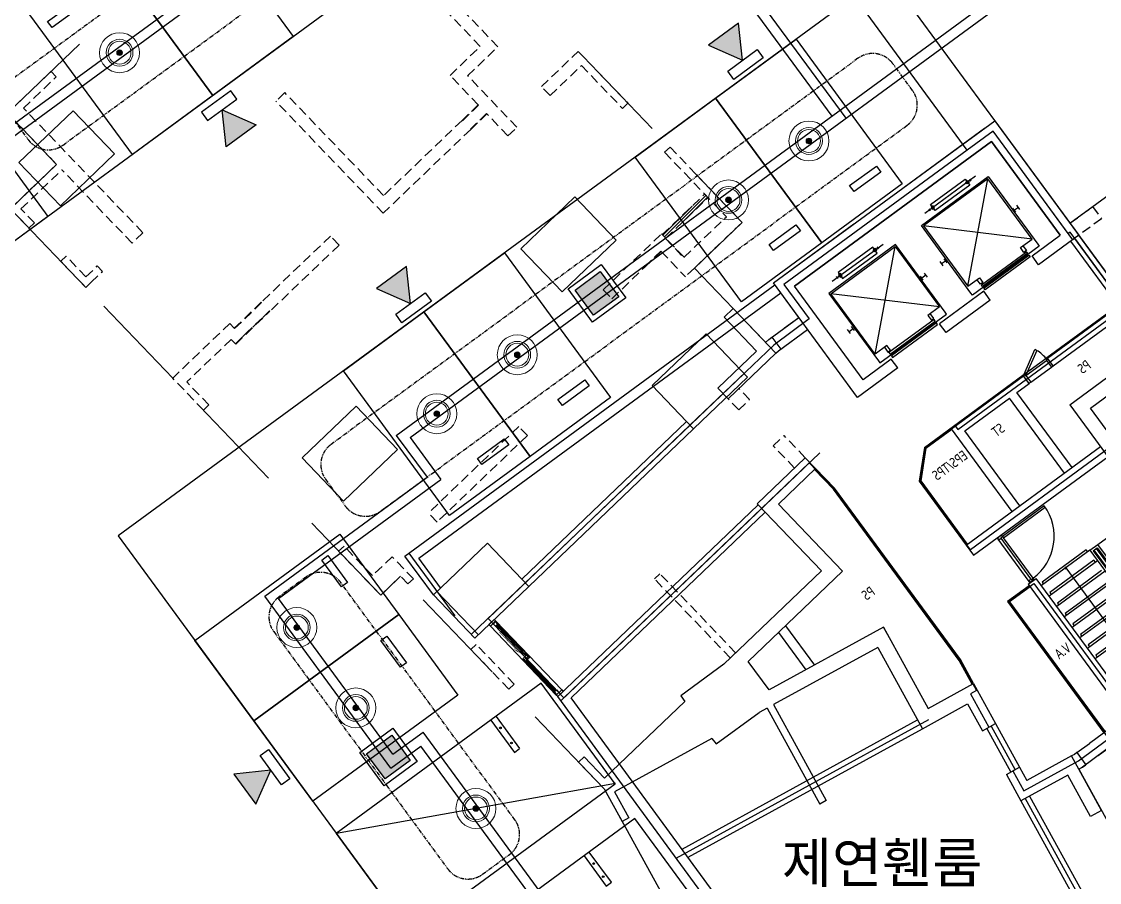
# Model space of a CAD drawing. Header units: millimetres. Extents: x 75184266 to 76346726, y -35850126 to -33679385.
# Drawn here: x 75387949 to 75409558, y -34968291 to -34951022 of the extents above; entities that cross this region are included whole.
import ezdxf
from ezdxf.enums import TextEntityAlignment as Align

# ---------------------------------------------------------------- set-up
doc = ezdxf.new("R2010")
doc.units = ezdxf.units.MM
doc.header["$LTSCALE"] = 50
doc.header["$MEASUREMENT"] = 0
for name, pattern in [('CONTINOUS', [0]), ('HIDDEN2', [0.1875, 0.125, -0.0625]), ('XR-지하3층$0$H', [1.3, 0.8, -0.5]), ('단지배치도$0$PHANTOM2', [31.750000000000004, 15.875, -3.175, 3.175, -3.175, 3.175, -3.175])]:
    doc.linetypes.add(name, pattern=pattern)
doc.layers.add('1-주차면센서', color=3, linetype='CONTINUOUS', lineweight=15)
for name, color, linetype in [('2-주차안내등', 2, 'CONTINUOUS'), ('3-SIO', 1, 'CONTINUOUS'), ('4', 4, 'CONTINUOUS'), ('a-door', 6, 'CONTINUOUS'), ('AA-MKXS', 3, 'CONTINUOUS'), ('COL', 2, 'CONTINUOUS'), ('FIN', 5, 'CONTINUOUS'), ('PARKING', 7, 'CONTINUOUS'), ('PLAN-ALL-DOOR', 4, 'CONTINUOUS'), ('stair', 4, 'CONTINUOUS'), ('W1(조적)', 3, 'CONTINUOUS'), ('WAL', 3, 'CONTINUOUS'), ('XR-지하3층$0$0중앙선', 1, 'CONTINUOUS'), ('XR-지하3층$0$a-door', 6, 'CONTINUOUS'), ('XR-지하3층$0$A-주차', 9, 'CONTINUOUS'), ('XR-지하3층$0$b-sor-1$0$wid', 4, 'CONTINUOUS'), ('XR-지하3층$0$CON', 2, 'CONTINUOUS'), ('XR-지하3층$0$CONC', 2, 'CONTINUOUS'), ('XR-지하3층$0$WAL', 3, 'CONTINUOUS'), ('XR-지하3층$0$일반주차', 8, 'CONTINUOUS'), ('XR-지하3층$0$확장형주차', 8, 'CONTINUOUS'), ('유도관제-RECWAY', 4, 'CONTINOUS')]:
    doc.layers.add(name, color=color, linetype=linetype)
doc.layers.add('DEFPOINT', color=142, linetype='CONTINUOUS', plot=False)
doc.layers.add('건축', color=8, linetype='CONTINUOUS', plot=False)
doc.styles.add('ANU-TEXT 0', font='', dxfattribs={"width": 0.8})
doc.styles.add('XR-지하3층$0$맑은고딕', font='')
doc.styles.get('ANU-TEXT 0').set_extended_font_data('Malgun Gothic')
doc.styles.get('XR-지하3층$0$맑은고딕').set_extended_font_data('Malgun Gothic')

# ---------------------------------------------------------------- blocks, each defined once
blk = doc.blocks.new('XR-지하3층$0$A$C73B52ADF')
at = {"layer": 'XR-지하3층$0$A-주차', "elevation": 1.5171617e-09}
for points in [[(-2037.699036538601, 2465.633505687117), (-37.69903653115035, 2465.633505679667), (-37.69903653860092, -1134.366494312882), (-2037.69903653115, -1134.366494312882)], [(-1166.27766495198, 2020.734899297357), (-1166.277664892375, 1870.734899297357), (-1832.191412292421, 1870.734898999333), (-1832.191412337124, 2020.734898991883)]]:
    blk.add_lwpolyline(points, close=True, dxfattribs=at)
blk = doc.blocks.new('XR-지하3층$0$확장형 주차')
at = {"layer": 'XR-지하3층$0$확장형주차', "color": 7}
for p, q in [((0.0026125609874725, 3964.999964468182), (800.0026358217001, 3965.000250250101)), ((800.0025492608546, 3835.00025024265), (800.0026358217001, 3965.000250250101)), ((0.0025260448455811, 3834.999964468181), (800.0025492608546, 3835.00025024265))]:
    blk.add_line(p, q, dxfattribs=at)
blk.add_lwpolyline([(2499.999999918044, 5099.999999972061), (0, -3.7252903e-08)], dxfattribs=at)
blk.add_lwpolyline([(2500.078474617488, 5090.950575601309), (0.0784746472900224, 5090.950575564056), (0.07847469199350599, -9.049424413591623), (2500.078474691994, -9.049424413591623)], close=True, dxfattribs=at)
for centre in [(237.5025781989098, 3900.000624813139), (612.5025877356528, 3900.000375129283)]:
    blk.add_circle(centre, 17.49999999999998, dxfattribs=at)
blk = doc.blocks.new('XR-지하3층$0$일반형 주차')
at = {"layer": 'XR-지하3층$0$일반주차'}
for p, q in [((750.0025255382062, 3865.002096235752), (0.0025255680084229, 3865.002096235752)), ((0.0025255531072617, 3735.002096235752), (750.0025255531073, 3735.002096228302)), ((750.0025255531073, 3735.002096228302), (750.0025255382062, 3865.002096235752))]:
    blk.add_line(p, q, dxfattribs=at)
blk.add_lwpolyline([(2299.999999940395, 4999.999999992549), (-2.98023224e-08, 4999.999999992549), (-1.49011612e-08, 0), (2299.999999985099, 7.4505806e-09)], close=True, dxfattribs=at)
for centre in [(237.502578869462, 3800.000696554781), (562.5025884062052, 3800.000446856022)]:
    blk.add_circle(centre, 17.49999999999998, dxfattribs=at)
blk = doc.blocks.new('*U130')
at = {"layer": 'a-door', "color": 9}
for p, q in [((30, 0), (570, 0)), ((45, -40), (555, -40)), ((45, -209.9999999937136), (555, -209.9999999937136))]:
    blk.add_line(p, q, dxfattribs=at)
at = {"layer": 'a-door'}
for points in [[(497.6537179383424, 270.0000000607687), (517.6537179383423, 235.358983909391), (50, -34.64101602984011), (30, 1.21537596e-07)], [(0, -209.9999999937136), (0, 0), (30, 0), (30, -40), (45, -40), (45, -209.9999999937136), (45, -209.9999999937136), (45, -209.9999999937136)], [(570, 0), (570, -40), (555, -40), (555, -209.9999999937136), (555, -209.9999999937136), (555, -209.9999999937136), (600, -209.9999999937136), (600, 0)]]:
    blk.add_lwpolyline(points, close=True, dxfattribs=at)
blk.add_arc((30, 0), 540.0000000000001, 6.999999999999999e-15, 30.00000000427466, dxfattribs=at)
blk = doc.blocks.new('XR-지하3층$0$기둥 0620')
at = {"layer": 'XR-지하3층$0$CON', "ltscale": 0.5}
blk.add_lwpolyline([(-600.0000000149012, 0), (600.0000000149012, 0), (599.9999999701978, 1500.000000074506), (-600.0000000596046, 1500.000000059604)], close=True, dxfattribs=at)
blk = doc.blocks.new('1503-B1F')
at = {"layer": 'DEFPOINT', "linetype": 'HIDDEN2', "ltscale": 30}
h = blk.add_hatch(dxfattribs=at)
h.set_pattern_fill('ANSI31', color=256, scale=350, style=0)
h.set_pattern_definition([(44.99999999999999, (-71254701.96385352, 34199590.41468934), (-30.93592167691146, 30.93592167691147), [])])
h.paths.add_polyline_path([(-17956.36066927016, -7805.192564472555), (-17887.1902911365, -7877.410697758199), (-18735.75335767865, -8690.162641488016), (-18804.92373590171, -8617.944508120418)])
at = {"layer": '4'}
for p, q in [((-13611.42177245021, -8438.00090675056), (-12272.98297327757, -7456.073424264788)), ((-13424.95659251511, -8015.945535182954), (-12731.54853992164, -7507.236116558313)), ((-12731.54853992164, -7507.236116558313), (-12642.82015295326, -7628.179381534457)), ((-12611.9246494621, -7543.500766381622), (-12641.50077845156, -7503.186344727874)), ((-12272.98297327757, -7456.073424264788), (-11279.22503919899, -8810.637992113829)), ((-12642.82015295326, -7628.179381534457), (-13336.22820554673, -8136.888800173997)), ((-13426.27596701681, -8140.938571989536), (-13455.85209600627, -8100.624150335789)), ((-13336.22820554673, -8136.888800173997), (-13424.95659251511, -8015.945535182954)), ((-11717.49782772362, -8170.9763918519), (-11776.65008570254, -8090.347548529505)), ((-11666.44511337578, -8071.509712211789), (-11747.07395671308, -8130.661970190705)), ((-11636.86898438632, -8111.824133872985), (-11696.02124236524, -8031.19529055059)), ((-12617.66383837163, -9792.5654745996), (-13611.42177245021, -8438.00090675056)), ((-14127.44636981189, -8816.57535789907), (-15465.88516899943, -9798.502840384841)), ((-13133.68843574822, -10171.13992574811), (-14127.44636981189, -8816.57535789907)), ((-11249.64891020953, -8850.952413767576), (-12588.08770938217, -9832.87989625335)), ((-11279.22503919899, -8810.637992113829), (-11279.22503919899, -8810.637992113829)), ((-11279.22503919899, -8810.637992113829), (-11249.64891020953, -8850.952413767576)), ((-14586.01193647086, -8867.738050177693), (-15279.41998906433, -9376.447468817234)), ((-15190.69160209596, -9497.39073380828), (-14497.28354950249, -8988.681315168738)), ((-14497.28354950249, -8988.681315168738), (-14586.01193647086, -8867.738050177693)), ((-14466.38804599643, -8904.002700015903), (-14495.96417498588, -8863.688278362155)), ((-13176.8798918873, -9241.63226130605), (-13236.03214986622, -9161.003417983653)), ((-13206.45602087676, -9201.317839644847), (-13125.82717753947, -9142.165581665931)), ((-13096.25104855001, -9182.480003327133), (-13155.40330652892, -9101.851160004733)), ((-15280.73936356604, -9501.440505623816), (-15310.3154925555, -9461.126083970072)), ((-15279.41998906433, -9376.447468817234), (-15190.69160209596, -9497.39073380828)), ((-13571.96122427285, -9531.478325486185), (-13631.11348225176, -9450.849482163789)), ((-13520.90850992501, -9432.011645846069), (-13601.5373532623, -9491.163903824985)), ((-13491.33238093555, -9472.326067507265), (-13550.48463891446, -9391.697224184873)), ((-15465.88516899943, -9798.502840384841), (-14472.12723492086, -11153.06740823388)), ((-12588.08770938217, -9832.87989625335), (-12617.66383837163, -9792.5654745996)), ((-12617.66383837163, -9792.5654745996), (-12617.66383837163, -9792.5654745996)), ((-14442.5511059314, -11193.38182988763), (-13104.11230674386, -10211.45434740186)), ((-13104.11230674386, -10211.45434740186), (-13133.68843574822, -10171.13992574811)), ((-13133.68843574822, -10171.13992574811), (-13133.68843574822, -10171.13992574811)), ((-15031.34328843653, -10602.13419494033), (-15090.49554641545, -10521.50535161793)), ((-15060.91941742599, -10561.81977327913), (-14980.29057408869, -10502.66751530021)), ((-14950.71444509923, -10542.98193696141), (-15009.86670307815, -10462.35309363901)), ((-14472.12723492086, -11153.06740823388), (-14472.12723492086, -11153.06740823388)), ((-14472.12723492086, -11153.06740823388), (-14442.5511059314, -11193.38182988763))]:
    blk.add_line(p, q, dxfattribs=at)
at = {"layer": '4', "color": 9}
for p, q in [((-12279.42594887316, -7498.007754661143), (-13569.4874420613, -8444.443882353604)), ((-12525.92665979266, -7449.403233081103), (-13541.85008567571, -8194.721683643758)), ((-12722.12962175905, -7562.33860270679), (-12681.81520010531, -7532.762473717332)), ((-12692.5534927696, -7602.65302437544), (-12722.12962175905, -7562.33860270679)), ((-12682.20357234776, -9653.8765322119), (-12279.42594887316, -7498.007754661143)), ((-12681.81520010531, -7532.762473717332), (-12652.23907111585, -7573.076895371079)), ((-11392.14207915961, -8707.440404519439), (-12279.42594887316, -7498.007754661143)), ((-12652.23907111585, -7573.076895371079), (-12692.5534927696, -7602.65302437544)), ((-13375.22325269878, -8041.471892356873), (-13415.53767435252, -8071.048021346332)), ((-13415.53767435252, -8071.048021346332), (-13385.96154536307, -8111.362443000079)), ((-13385.96154536307, -8111.362443000079), (-13345.64712370932, -8081.786314010619)), ((-13345.64712370932, -8081.786314010619), (-13375.22325269878, -8041.471892356873)), ((-13569.4874420613, -8444.443882353604), (-12682.20357234776, -9653.8765322119)), ((-11392.14207915961, -8707.440404519439), (-13569.4874420613, -8444.443882353604)), ((-15423.95083861053, -9804.945815987885), (-14133.88934542239, -8858.509688295424)), ((-15396.31348222494, -9555.223617270589), (-14380.39005634188, -8809.905166715384)), ((-14536.66696889698, -11014.37846584618), (-14133.88934542239, -8858.509688295424)), ((-14133.88934542239, -8858.509688295424), (-13246.60547570884, -10067.94233815372)), ((-11625.96572481096, -8878.981952667238), (-11392.14207915961, -8707.440404519439)), ((-11577.58841881156, -8843.490597873926), (-11506.60570923984, -8940.245209857821)), ((-14576.59301830828, -8922.840536341071), (-14536.27859665453, -8893.264407351613)), ((-14547.01688931882, -8963.154957994819), (-14576.59301830828, -8922.840536341071)), ((-14506.70246766508, -8933.57882900536), (-14547.01688931882, -8963.154957994819)), ((-14536.27859665453, -8893.264407351613), (-14506.70246766508, -8933.57882900536)), ((-12406.47270977497, -9623.9852052778), (-11503.42966455221, -8961.47991589457)), ((-11479.7687613517, -8993.731453225017), (-12382.81180657446, -9656.2367426157)), ((-12356.78481306135, -9691.713433675468), (-11453.7417678386, -9029.208144292237)), ((-11430.08086465299, -9061.459681622684), (-12333.12390987575, -9723.964971005915)), ((-11554.98301522434, -8975.736564651132), (-11625.96572481096, -8878.981952667238)), ((-11506.60570923984, -8940.245209857821), (-11554.98301522434, -8975.736564651132)), ((-11503.42966455221, -8961.47991589457), (-11479.7687613517, -8993.731453225017)), ((-11453.7417678386, -9029.208144292237), (-11430.08086465299, -9061.459681622684)), ((-15229.686649248, -9401.973825991154), (-15270.00107090175, -9431.549954980612)), ((-15270.00107090175, -9431.549954980612), (-15240.42494191229, -9471.864376634361)), ((-15240.42494191229, -9471.864376634361), (-15200.11052025854, -9442.2882476449)), ((-15200.11052025854, -9442.2882476449), (-15229.686649248, -9401.973825991154)), ((-12682.20357234776, -9653.8765322119), (-12448.37992671132, -9482.334984071551)), ((-12448.37992671132, -9482.334984071551), (-12377.3972171396, -9579.089596055448)), ((-12425.7745231241, -9614.58095084131), (-12496.75723271072, -9517.826338857412)), ((-12377.3972171396, -9579.089596055448), (-12425.7745231241, -9614.58095084131)), ((-12382.81180657446, -9656.2367426157), (-12406.47270977497, -9623.9852052778)), ((-12333.12390987575, -9723.964971005915), (-12356.78481306135, -9691.713433675468)), ((-14536.66696889698, -11014.37846584618), (-15423.95083861053, -9804.945815987885)), ((-13246.60547570884, -10067.94233815372), (-15423.95083861053, -9804.945815987885)), ((-13246.60547570884, -10067.94233815372), (-13480.42912134528, -10239.48388629406)), ((-13357.89306110144, -10321.9818495214), (-14260.93610632419, -10984.48713891208)), ((-14237.27520312369, -11016.73867624998), (-13334.23215790093, -10354.23338685929)), ((-13480.42912134528, -10239.48388629406), (-13409.44641177356, -10336.23849827796)), ((-13361.06910578906, -10300.7471434921), (-13432.05181536078, -10203.99253150821)), ((-13409.44641177356, -10336.23849827796), (-13361.06910578906, -10300.7471434921)), ((-13334.23215790093, -10354.23338685929), (-13357.89306110144, -10321.9818495214)), ((-13308.20516438782, -10389.71007791906), (-14211.24820961058, -11052.21536730975)), ((-14187.58730642497, -11084.4669046402), (-13284.54426120221, -10421.96161524951)), ((-13284.54426120221, -10421.96161524951), (-13308.20516438782, -10389.71007791906)), ((-14302.84332326054, -10842.83691770583), (-14536.66696889698, -11014.37846584618)), ((-14351.22062924504, -10878.32827249169), (-14280.23791967332, -10975.08288447559)), ((-14231.86061368882, -10939.59152968973), (-14302.84332326054, -10842.83691770583)), ((-14280.23791967332, -10975.08288447559), (-14231.86061368882, -10939.59152968973)), ((-14260.93610632419, -10984.48713891208), (-14237.27520312369, -11016.73867624998)), ((-14211.24820961058, -11052.21536730975), (-14187.58730642497, -11084.4669046402))]:
    blk.add_line(p, q, dxfattribs=at)
at = {"layer": 'COL'}
for p, q in [((-16575.91643609106, -9587.174692548811), (-12141.33005319536, -6333.80050353706)), ((-12141.33005319536, -6333.80050353706), (-10455.49047079682, -8631.72285168618)), ((-16156.57313217222, -9651.604448571801), (-12205.7598092258, -6753.143807455898)), ((-12205.7598092258, -6753.143807455898), (-16156.57313217222, -9651.604448571801)), ((-12205.7598092258, -6753.143807455898), (-10827.51219826936, -8631.795856900513)), ((-10978.35045613348, -8426.192306399344), (-11214.95948804915, -8103.676933124661)), ((-10455.49047081172, -8631.72285168618), (-11261.77919407189, -9223.245036140084)), ((-14890.07708363235, -11885.09672728181), (-16575.91643610596, -9587.174692556262)), ((-14778.3255212158, -11530.25649802386), (-16156.57313217222, -9651.604448571801)), ((-12359.4602213949, -9755.688758522272), (-13246.37749807536, -10406.3635963872)), ((-12229.32525384426, -9933.072213836014), (-13116.24253050983, -10583.74705170095)), ((-12229.32525385916, -9933.072213843465), (-12359.4602214098, -9755.688758529725)), ((-17386.93098296225, -10098.41624128073), (-17567.47631642222, -10271.34218667447)), ((-17567.47631643712, -10271.34218668938), (-16913.81624253094, -10953.80354680121)), ((-16357.74076642096, -10491.47241022438), (-16068.28321889043, -10279.11580406129)), ((-16477.93961369991, -10951.72995197773), (-15890.82644496858, -10521.00233404338)), ((-13116.24253050983, -10583.74705170095), (-13246.37749807536, -10406.3635963872)), ((-16733.27090677619, -10780.87760038674), (-16671.25046879053, -10721.47455373406)), ((-16671.25046879053, -10721.47455373406), (-16608.49646991491, -10675.43593308329)), ((-16608.49646991491, -10675.43593308329), (-16431.03969596326, -10917.32246305048)), ((-16608.49646991491, -10675.43593307584, 0.0931605571381934), (-16431.03969596326, -10917.32246305048, 0.0931605571381934)), ((-16913.81624253094, -10953.80354680121), (-17690.16117583215, -11697.38511239737)), ((-16525.7597746551, -10997.5320013389), (-17482.65004119277, -11914.03951246291)), ((-16525.75977240503, -10997.53200063109), (-16477.93961369991, -10951.72995197773)), ((-14213.92361795902, -11116.190692164), (-14778.3255212158, -11530.25649802386)), ((-14083.78865040839, -11293.57414747774), (-14213.92361795902, -11116.190692164)), ((-14083.78865040839, -11293.57414747774), (-14890.07708363235, -11885.09672728181)), ((-17482.65004117787, -11914.03951247036), (-17690.16117583215, -11697.38511239737)), ((-10637.60543042421, -12033.38980969786), (-6810.454338952898, -17250.07597291469)), ((-12715.42531441152, -14847.61519685387), (-10022.42194743454, -12871.92978031933)), ((-15730.41324554383, -13309.77093765884), (-15937.92438007891, -13093.11653771251)), ((-12567.54466944933, -15049.18730516731), (-9874.541302487256, -13073.50188863277)), ((-12715.42531441152, -14847.61519685387), (-12567.54466944933, -15049.18730516731)), ((-15615.4674257338, -15359.79836636782), (-17574.20508813858, -17235.87323340028)), ((-15191.30189119279, -15368.94163185358), (-17081.76167434454, -17179.62008783966)), ((-11469.64362615347, -15632.80815731734), (-11308.38593949377, -15514.50364135205)), ((-9356.361426129937, -18175.25547103583), (-11308.38593949377, -15514.50364135205)), ((-9356.361426129937, -18175.25547103583), (-11308.38593949377, -15514.50364135205)), ((-11469.64362615347, -15632.80815730989), (-9517.619112774728, -18293.55998700112)), ((-14486.76741634309, -16898.29882889241), (-16573.07473625243, -18043.60305363685)), ((-12565.80318838358, -17623.36533264071), (-12124.57187004387, -18427.12044797093)), ((-18353.37233641743, -17982.15800632536), (-19962.99905213714, -19523.8551332429)), ((-16704.56469339132, -18115.78609303385), (-16864.90970596671, -18203.80947223305)), ((-16704.56469340622, -18115.78609300405), (-15648.28621722758, -20039.92246562988)), ((-16573.07473626732, -18043.60305363685), (-15516.79626007378, -19967.73942624777)), ((-12684.41702391207, -18030.71132562309), (-12387.55178430676, -18571.48652675003)), ((-10065.82192872464, -19067.816838786), (-8743.50889824331, -18097.71980790794)), ((-9517.619112774728, -18293.55998700112), (-10243.27870266139, -18825.93030881136)), ((-17810.06413345039, -18722.66369307041), (-19763.89769592881, -19795.24480915815)), ((-10493.22811771929, -19009.30230909586), (-10540.93427269161, -19044.3012830317)), ((-10493.22811771929, -19009.30230909586), (-10315.77134375274, -19251.18883904815)), ((-10493.22811770439, -19009.3023090735, 0.0931605571381934), (-10315.77134375274, -19251.18883904815, 0.0931605571381934)), ((-20374.56280232966, -19094.1572400555), (-20482.89000229538, -19197.91280731559)), ((-19967.57069088518, -19735.93789420277), (-20482.89000228047, -19197.91280733049)), ((-19962.99905213714, -19523.8551332429), (-20374.56280232966, -19094.1572400555)), ((-10598.97949855029, -19076.16592911631), (-11497.49420572817, -19569.41669810563)), ((-10540.93427269161, -19044.3012830317), (-10598.97949764132, -19076.16592773795)), ((-11906.3315217942, -19448.08624093979), (-11616.10804119706, -19976.76269119233)), ((-11643.3516074717, -19303.7201622501), (-11497.49420569837, -19569.41669819504)), ((-10454.61341869831, -19339.14584189653), (-10379.3315795809, -19297.81894449889)), ((-10379.3315795809, -19297.81894449889), (-10315.77134375274, -19251.18883904815)), ((-10673.76334834098, -19459.45090901106), (-11616.10804119706, -19976.76269119233)), ((-10219.01020012796, -20287.83763901144), (-10673.76334834098, -19459.45090901106)), ((-19967.57069088518, -19735.93789420277), (-19609.06159694493, -20389.00467839092)), ((-19763.89769592881, -19795.24480915815), (-19477.57163985073, -20316.82163906843)), ((-15516.79626007378, -19967.73942624777), (-15648.28621722758, -20039.92246562988)), ((-9999.860271587968, -20167.53257323057), (-10219.01020012796, -20287.83763901144)), ((-19477.57163985073, -20316.82163906843), (-19609.06159694493, -20389.00467840582))]:
    blk.add_line(p, q, dxfattribs=at)
at = {"layer": 'COL', "ltscale": 0.5}
for p, q in [((-17574.20508801937, -17235.87323329597), (-18436.65287396311, -17868.65021957457)), ((-16662.81015865505, -17750.63296437263), (-17081.76167434454, -17179.62008783221)), ((-18436.65287396311, -17868.65021957457), (-18353.37233643234, -17982.15800633281)), ((-18436.65287396311, -17868.65021957457), (-18353.37233643234, -17982.15800633281)), ((-17726.78649967909, -18836.16752211749), (-16864.9097058773, -18203.80947215855)), ((-17726.78649967909, -18836.16752211749), (-16864.9097058773, -18203.80947215855)), ((-17810.06413343549, -18722.66369307786), (-17726.78649967909, -18836.16752211749)), ((-17810.06413343549, -18722.66369307786), (-17726.78649967909, -18836.16752211749))]:
    blk.add_line(p, q, dxfattribs=at)
at = {"layer": 'COL'}
for points in [[(-11261.7791339606, -9223.24511807412), (-11391.91410152614, -9045.861662760379), (-10827.51219826936, -8631.795856900513), (-12205.7598092258, -6753.143807455898)], [(-17386.93098299205, -10098.41624124348), (-16525.7597746551, -10997.5320013389)], [(-10637.60543042421, -12033.38980969786), (-9137.908944487572, -10933.15781114995)], [(-10218.26212652027, -12097.8195657134), (-9686.178228363397, -11707.46342622489)], [(-8810.438386529684, -14016.78603687882), (-10218.26212652027, -12097.8195657134)], [(-15615.4674257338, -15359.79836636782), (-16902.0364600271, -14016.54108642786), (-15937.92438007891, -13093.11653771251)], [(-15191.30189119279, -15368.94163185358), (-16477.87092547118, -14025.68435189128), (-15730.41324554383, -13309.77093765884)], [(-14368.1535808444, -16490.95283579826), (-16662.81015865505, -17750.63296438008)], [(-14368.1535808891, -16490.95283586532), (-13473.08389258385, -18121.42830432206), (-12565.80318838358, -17623.36533264071)], [(-14486.76741634309, -16898.29882889241), (-13591.69772808254, -18528.77429734915), (-12684.41702391207, -18030.71132562309)], [(-12387.55178430676, -18571.48652675003), (-12124.57187004387, -18427.12044797093)], [(-9999.860271573069, -20167.53257326037), (-10598.97949855029, -19076.16592911631)], [(-11906.3315217942, -19448.08624093979), (-11643.3516074717, -19303.7201622501)]]:
    blk.add_lwpolyline(points, dxfattribs=at)
at = {"layer": 'COL', "ltscale": 0.5}
blk.add_lwpolyline([(-14225.49782894552, -16750.81718723476), (-14368.15358090401, -16490.95283582061)], dxfattribs=at)
at = {"layer": 'DEFPOINT', "linetype": 'HIDDEN2', "ltscale": 30}
for p, q in [((-20598.6691159457, -5046.459871336819), (-20490.34191589058, -4942.704304113984)), ((-20490.34191589058, -4942.704304113984), (-19494.28846947849, -5982.645424604417)), ((-30954.80124372244, -5452.695458956063), (-31058.55681100488, -5344.368258953094)), ((-22493.85834273696, -6017.004973068833), (-23061.05544383824, -5424.816279858351)), ((-21718.4477570653, -6465.154974266886), (-22707.58416503668, -5432.435667708516)), ((-24393.19524939358, -7836.185919344426), (-26371.46806545556, -5770.74730617553)), ((-24400.81463716924, -8189.657198168338), (-26552.01339878142, -5943.673251628876)), ((-19602.615669474, -6086.400991983712), (-19494.28846944868, -5982.645424678922)), ((-19602.6156693846, -6086.400991946459), (-19494.28846944868, -5982.645424708724)), ((-30946.71833510697, -7210.438235007226), (-31932.39622427523, -6181.329835042357)), ((-29218.69117167592, -8580.893313676119), (-31611.98625700176, -6082.145900502802)), ((-21898.99309043586, -6638.08091969788), (-22320.93239729107, -6197.550306394696)), ((-22818.83994273842, -6328.271674931048), (-24393.19524937868, -7836.185919344426)), ((-22645.91399729252, -6508.81700824201), (-24400.81463716924, -8189.657198153437)), ((-18758.73705561459, -6967.462218552829), (-18650.40985558927, -6863.706651210785)), ((-18758.73705556989, -6967.462218478321), (-18650.40985558927, -6863.706651210785)), ((-18650.40985560417, -6863.706651225687), (-17204.74895213544, -8373.065637141468)), ((-29435.34557177127, -8788.40444820374), (-30842.96276779473, -7318.765434972942)), ((-31392.87410612404, -8385.499947413802), (-31662.63858108222, -8103.849227383733)), ((-10632.94747467339, -8389.836008295417), (-10180.62371651828, -8057.995637625457)), ((-10180.62371651828, -8057.995637625457), (-10003.16694256663, -8299.882167592645)), ((-31392.87410622835, -8385.499947354198), (-31501.20130617917, -8489.255514636638)), ((-10003.16694256663, -8299.882167592645), (-10455.49047079682, -8631.722851671278)), ((-25457.45198988915, -8647.824749298394), (-26844.04014989734, -9975.896010488272)), ((-25284.52604439855, -8828.370082616806), (-26671.11420439184, -10156.44134381413)), ((-25284.52604439855, -8828.370082616806), (-25457.45198988915, -8647.824749298394)), ((-30756.50662685931, -9049.906774014236), (-30864.83382694423, -9153.662341237068)), ((-30358.7769522816, -9465.161040604115), (-30756.50662685931, -9049.906774014236)), ((-18826.37719939649, -8956.97216026485), (-18342.18455199897, -9462.499093487859)), ((-30027.53426502645, -9355.601549334824), (-30131.28983227909, -9247.274349384008)), ((-30027.53426502645, -9355.601549334824), (-30131.28983227909, -9247.274349384008)), ((-18161.63926978409, -9289.573196977375), (-18161.63921871781, -9289.573148086667)), ((-18161.63926978409, -9289.573196977375), (-18161.63921871781, -9289.573148086667)), ((-30363.34858502448, -9677.243807919323, -4.4663195e-09), (-30422.14340646565, -9615.858394578101, -4.4663195e-09)), ((-27475.59764143824, -10400.79027353227), (-28620.25505469739, -11497.14076782763)), ((-27447.10796262324, -10719.67636322975), (-28339.00190931559, -11573.93053381145)), ((-28004.63868887723, -12139.88215444237), (-28620.25505469739, -11497.14076782763)), ((-27896.31148891151, -12036.12658715248), (-28339.00190930068, -11573.93053384125)), ((-17056.3408858031, -11925.42084995657), (-17265.99564130604, -11706.52837782353)), ((-27896.31148885191, -12036.12658717483), (-28004.63868878782, -12139.88215436786)), ((-17272.99528574943, -12132.9319845885), (-17482.65004117787, -11914.03951244801)), ((-21681.61726796627, -12467.14368754625), (-23494.29241450131, -14203.32018005848)), ((-21508.69132249057, -12647.68902091682), (-21681.61726796627, -12467.14368754625)), ((-21508.69132244587, -12647.68902091682), (-23321.36646904051, -14383.86551333964)), ((-15937.92438007891, -13093.11653771251), (-16364.63710390031, -12647.60218333453)), ((-16154.57878005504, -13300.62767224014), (-16581.29150390625, -12855.11331787705)), ((-25184.83266396821, -14867.07741370797), (-25293.15986399353, -14970.83298094571)), ((-24617.63556285203, -15459.26610700786), (-25184.83266396821, -14867.07741370797)), ((-24449.2812500447, -15851.89420761168), (-25293.15986393392, -14970.83298096806)), ((-24220.43582947552, -15078.82902684808), (-24617.63556283712, -15459.26610703766)), ((-23795.037979424, -15522.97057214379), (-24220.43582947552, -15078.82902684808)), ((-24052.08151671291, -15471.45712745189), (-24449.2812500447, -15851.89420761168)), ((-23903.36517940462, -15626.72613939643), (-24052.08151672781, -15471.45712743699)), ((-23795.037979424, -15522.97057214379), (-23903.36517940462, -15626.72613941133)), ((-18852.54880009591, -15420.86534076929), (-18960.87600012123, -15524.62090806663)), ((-17442.58619897067, -17109.80893459916), (-18960.87600012123, -15524.62090806663)), ((-17334.25899897516, -17006.05336731672), (-18852.54880009591, -15420.86534076929)), ((-22536.13709644973, -16837.34059868753), (-22644.46429641545, -16941.09616594762)), ((-21771.80444167555, -17635.35094681382), (-22536.13709644973, -16837.34059868753)), ((-21880.13164165616, -17739.1065140292), (-22644.46429641545, -16941.09616594762)), ((-21771.80444167555, -17635.35094681382), (-21880.13164165616, -17739.1065140292))]:
    blk.add_line(p, q, dxfattribs=at)
for points in [[(-22454.42312388122, -4843.785102963448), (-24149.09738942981, -3074.440836466849)], [(-22100.95184506476, -4851.404490917921), (-23228.42900952697, -3674.248917639256)], [(-23061.05544388294, -5424.816279903055), (-22454.42312388122, -4843.785102963448)], [(-22707.58416511118, -5432.435667723416), (-22100.95184506476, -4851.404490917921)], [(-21226.96687592566, -5648.242161564529), (-20598.6691159457, -5046.459871381522)], [(-31932.39622427523, -6181.329835042357), (-31058.55681097508, -5344.368258967997)], [(-30954.80124376714, -5452.695458903908), (-31058.55681098998, -5344.368258982896)], [(-30954.80124369264, -5452.695458918811), (-31058.55681097508, -5344.368258967997)], [(-21054.04093046487, -5828.787494838239), (-20425.7431704551, -5227.005204692483)], [(-20425.7431704551, -5227.005204692483), (-19602.615669474, -6086.400991983712)], [(-31611.98625700176, -6082.145900502802), (-30954.80124369264, -5452.695458918811)], [(-26371.46806545556, -5770.74730617553), (-26552.01339878142, -5943.673251628876)], [(-21054.04093046487, -5828.787494838239), (-21226.96687592566, -5648.242161564529)], [(-22818.83994273842, -6328.271674931048), (-22811.92290492356, -6335.493488267064), (-22486.94130502641, -6024.226786360146), (-22493.85834284127, -6017.00497302413)], [(-22320.93239729107, -6197.550306394696), (-22327.84943513572, -6190.328493081032), (-22652.83103503287, -6501.595194995401), (-22645.91399721801, -6508.817008331418)], [(-21898.99309043586, -6638.08091969788), (-21718.44775703549, -6465.154974237083)], [(-18758.73705561459, -6967.462218552829), (-17520.58728669584, -8260.16680444777)], [(-31874.72134838998, -8099.277594670653), (-30946.71833510697, -7210.438235007226)], [(-31662.63858108222, -8103.849227383733), (-30842.96276779473, -7318.765434972942)], [(-18804.92373591661, -8617.94450813532), (-17956.36066927016, -7805.192564472555)], [(-18735.75335769355, -8690.162641510367), (-17887.1902911663, -7877.410697788)], [(-31874.72134838998, -8099.277594670653), (-31501.20130617917, -8489.255514636638)], [(-18369.15035332739, -9072.918748103084), (-17520.58728669584, -8260.16680444777)], [(-18161.63921873271, -9289.57314810902), (-17204.74895213544, -8373.065637186171)], [(-29218.69117167592, -8580.893313676119), (-29435.34557177127, -8788.40444820374)], [(-19988.69157151878, -9724.061008051036), (-18818.75781153142, -8603.50088145584), (-18735.75335767865, -8690.162641488016)], [(-18735.75335767865, -8690.162641488016), (-18742.97517110407, -8697.079679392278), (-18376.37216666341, -9079.835785925388), (-18369.15035332739, -9072.918748103084)], [(-19151.35879927873, -9268.238862246275), (-19158.27583709359, -9261.01704891026), (-18833.29423715174, -8949.75034698844), (-18826.37719933688, -8956.972160324454)], [(-30864.83382694423, -9153.662341237068), (-30422.14340646565, -9615.858394578101)], [(-30358.7769522816, -9465.161040619016), (-30131.28983227909, -9247.274349421263)], [(-19815.76562604308, -9904.606341391804), (-19151.35879939794, -9268.238862112164)], [(-18161.63921873271, -9289.57314810902), (-18161.63921870291, -9289.573147967456), (-18342.18455199897, -9462.499093487859)], [(-30255.02138508856, -9573.488240689041), (-30027.53426502645, -9355.601549334824)], [(-19988.69157151878, -9724.061008051036), (-19815.76562604308, -9904.606341391804)], [(-26844.04014988244, -9975.896010480821), (-26837.12311206758, -9983.117823809385), (-27378.75911203027, -10501.89566020667), (-27385.67614988983, -10494.67384687066)], [(-27364.10350885988, -10806.33812327683), (-26678.03124220669, -10149.21953047812), (-26671.11420439184, -10156.44134381413)], [(-27475.59764143824, -10400.79027353227), (-27385.67614978552, -10494.67384687066)], [(-27447.10796262324, -10719.67636322975), (-27364.10350881517, -10806.33812329173)], [(-17272.99528574943, -12132.9319845885), (-17056.3408858031, -11925.42084995657)], [(-16581.29150390625, -12855.11331787705), (-16364.63710390031, -12647.60218333453)], [(-23321.36646904051, -14383.86551333964), (-23494.29241450131, -14203.32018005848)]]:
    blk.add_lwpolyline(points, dxfattribs=at)
for points in [[(-22486.94130502641, -6024.226786360146), (-22493.85834284127, -6017.00497302413), (-22818.83994273842, -6328.271674931048), (-22811.92290492356, -6335.493488267064)], [(-22320.93239730597, -6197.550306409597), (-22327.84943513572, -6190.328493081032), (-22652.83103503287, -6501.595194995401), (-22645.91399721801, -6508.817008331418)], [(-18376.37216666341, -9079.835785925388), (-18369.15035332739, -9072.918748103084), (-18735.75335776806, -8690.162641569974), (-18742.97517110407, -8697.079679392278)], [(-19158.27583709359, -9261.01704891026), (-19151.35879927873, -9268.238862246275), (-18826.37719933688, -8956.972160324454), (-18833.29423715174, -8949.75034698844)], [(-27385.67614988983, -10494.67384687066), (-27378.75911203027, -10501.89566020667), (-26837.12311206758, -9983.117823809385), (-26844.04014988244, -9975.896010480821)], [(-27364.10350885988, -10806.33812327683), (-27357.18647103012, -10813.55993659049), (-26671.11420439184, -10156.44134381413), (-26678.03124220669, -10149.21953047812)]]:
    blk.add_lwpolyline(points, close=True, dxfattribs=at)
at = {"layer": 'DEFPOINT', "linetype": 'HIDDEN2', "ltscale": 30, "elevation": -4.4663195e-09}
blk.add_lwpolyline([(-30255.02138507366, -9573.488240718843), (-30363.34858506918, -9677.243807978928)], dxfattribs=at)
at = {"layer": 'FIN'}
for p, q in [((-11092.60505603254, -11083.53437827527), (-9750.134814590216, -10098.64928282052)), ((-13551.16260924935, -12887.22180145979), (-11576.37811598182, -11438.44792616367)), ((-13523.3976637274, -12904.05995420366), (-13001.88873408735, -12521.46199701726)), ((-13551.16260924935, -12887.22180145234), (-13655.48977106809, -13566.23875616491)), ((-13523.3976637274, -12904.05995420366), (-13623.95061783492, -13558.51234689355)), ((-15375.6996782124, -13723.4849075377), (-15752.07868555188, -13330.52205117047)), ((-15352.67413835227, -13704.1538220644), (-15730.41324552893, -13309.7709377408)), ((-13655.48977106809, -13566.23875615746), (-12715.42531441152, -14847.61519685387)), ((-13623.95061783492, -13558.51234689355), (-12691.23666141927, -14829.86951945722)), ((-12853.9491122961, -17160.81491355598), (-15375.6996782124, -13723.4849075377)), ((-12828.59734614193, -17144.65464423597), (-15352.67413833737, -13704.15382208675)), ((-11448.94033585489, -15661.02825248241), (-11884.33608977496, -15980.4504455626)), ((-11431.19465845823, -15685.21690547466), (-11842.40175938606, -15986.89342115819)), ((-11884.33608974516, -15980.4504455328), (-9953.014866694808, -18612.98218008131)), ((-11842.40175938606, -15986.89342115819), (-9928.82621370256, -18595.23650268465)), ((-12592.10117991268, -17637.80194050073), (-12853.9491122961, -17160.81491355598)), ((-12565.80318848788, -17623.36533260345), (-12828.59734614193, -17144.65464423597))]:
    blk.add_line(p, q, dxfattribs=at)
for points in [[(-11080.77460442483, -11099.66014693677), (-11092.60505603254, -11083.53437827527)], [(-11564.54766438901, -11454.57369482517), (-11576.37811598182, -11438.44792616367)]]:
    blk.add_lwpolyline(points, dxfattribs=at)
at = {"layer": 'PLAN-ALL-DOOR', "ltscale": 10}
for p, q in [((-11149.00477676093, -14058.10477942228), (-11987.5447473377, -14673.28826242685)), ((-11966.84145703912, -14701.50835759192), (-11128.77647837996, -14086.67334597557)), ((-12005.29042471945, -14649.0996094346), (-12085.91926804185, -14708.25186741352)), ((-12021.4088615328, -14698.13221077621), (-11987.5447473377, -14673.28826242685)), ((-11987.5447473377, -14673.28826242685), (-12005.29042471945, -14649.0996094346)), ((-12085.91926804185, -14708.25186741352), (-12071.13120354712, -14728.40907824039)), ((-12071.13120354712, -14728.40907824039), (-12035.11209896207, -14726.78916950524)), ((-12035.11209896207, -14726.78916950524), (-12012.53602282703, -14710.22653727233)), ((-12012.53602282703, -14710.22653727233), (-12021.4088615328, -14698.13221077621)), ((-11450.0324947536, -15575.01193314045), (-11437.67429335415, -15541.14048707485)), ((-11437.67429335415, -15541.14048707485), (-11415.09821721911, -15524.57785484194)), ((-11354.61558693647, -15536.01688599586), (-11435.24443025887, -15595.16914397478)), ((-11415.09821721911, -15524.57785484194), (-11406.22537852824, -15536.67218134552)), ((-11406.22537852824, -15536.67218134552), (-11372.36126433313, -15511.82823299616)), ((-11372.36126433313, -15511.82823299616), (-11354.61558693647, -15536.01688599586)), ((-11435.24443025887, -15595.16914397478), (-11450.0324947536, -15575.01193314045))]:
    blk.add_line(p, q, dxfattribs=at)
at = {"layer": 'PLAN-ALL-DOOR'}
blk.add_line((-11987.5447473377, -14673.28826242685), (-11966.84145703912, -14701.50835759192), dxfattribs=at)
at = {"layer": 'PLAN-ALL-DOOR', "color": 8}
for p, q in [((-11450.0324947536, -15575.01193314045), (-12071.13120354712, -14728.40907824039)), ((-11415.09821721911, -15524.57785484194), (-12012.53602282703, -14710.22653727233)), ((-11372.36126433313, -15511.82823299616), (-11966.84145703912, -14701.50835759192))]:
    blk.add_line(p, q, dxfattribs=at)
at = {"layer": 'PLAN-ALL-DOOR', "color": 8, "ltscale": 10}
blk.add_arc((-11987.5447473228, -14673.28826242685), 1039.99999999853, 306.2651293428928, 36.26512934289278, dxfattribs=at)
at = {"layer": 'stair'}
for p, q in [((-10073.10648135841, -14831.50611111522), (-9105.560361474752, -14121.67901533842)), ((-10234.3641680032, -14949.8106270805), (-10073.10648135841, -14831.50611111522)), ((-10164.47520460188, -14960.54675623029), (-10083.84636126459, -14901.39449824393)), ((-10083.84636126459, -14901.39449824393), (-9066.427524000406, -16288.21060341596)), ((-8996.5369733423, -16298.9488960877), (-10073.1080686003, -14831.50394758582)), ((-10234.36575524509, -14949.80846355855), (-11201.91187514365, -15659.6355593279)), ((-10234.36575525999, -14949.80846354365), (-9157.794660001991, -16417.25341205299)), ((-10164.47520460188, -14960.54675623029), (-9147.0563673228, -16347.36286140233)), ((-9126.899156495927, -16332.5747969076), (-10144.31799376011, -14945.75869173556)), ((-10104.00357210636, -14916.18256274611), (-9086.58473482728, -16302.99866791814)), ((-10080.56988449395, -15159.44345620274), (-11048.1160043925, -15869.27055197209)), ((-10718.13881519437, -15304.72201144695), (-9295.527010813355, -17243.84569329023)), ((-9926.774013742805, -15369.07844884694), (-10894.32013364136, -16078.90554460883)), ((-9772.978142991664, -15578.71344149113), (-10740.52426289022, -16288.54053725302)), ((-9619.18227224052, -15788.34843412787), (-10586.72839213907, -16498.17552989721)), ((-9465.38640150428, -15997.98342676461), (-10432.93252138793, -16707.8105225414)), ((-9311.590530753136, -16207.6184194088), (-10279.13665063679, -16917.44551518559)), ((-9157.794660001991, -16417.25341205299), (-10125.34077988565, -17127.08050782233))]:
    blk.add_line(p, q, dxfattribs=at)
at = {"layer": 'stair', "color": 8}
for p, q in [((-10304.25630575418, -14939.0701707825), (-11191.17358246445, -15589.74500867724)), ((-10274.68017676472, -14979.3845924437), (-10304.25630575418, -14939.0701707825)), ((-10150.46043500304, -15148.70516341924), (-11037.37771171331, -15799.38000132143)), ((-10120.88430601358, -15189.01958508789), (-10150.46043500304, -15148.70516341924)), ((-9996.6645642519, -15358.34015606344), (-10883.58184096217, -16009.01499396562)), ((-11191.17358246445, -15589.74500867724), (-11161.597453475, -15630.05943033844)), ((-9842.868693500757, -15567.97514870763), (-10729.78597021103, -16218.64998660236)), ((-11037.37771171331, -15799.38000132143), (-11007.80158272385, -15839.69442298263)), ((-9689.072822749615, -15777.61014135182), (-10575.99009945988, -16428.28497924655)), ((-9535.276951998472, -15987.24513399601), (-10422.19422870874, -16637.91997188329)), ((-10883.58184096217, -16009.01499396562), (-10854.00571197271, -16049.32941561937)), ((-9381.481081247328, -16196.8801266402), (-10268.3983579576, -16847.55496452749)), ((-10729.78597021103, -16218.64998660236), (-10700.20984122157, -16258.96440826356)), ((-9227.685210496187, -16406.51511927694), (-10114.60248720646, -17057.18995717168)), ((-10575.99009945988, -16428.28497924655), (-10546.41397047043, -16468.59940090775)), ((-10422.19422870874, -16637.91997188329), (-10392.61809971928, -16678.23439355194)), ((-10268.3983579576, -16847.55496452749), (-10238.82222896814, -16887.86938619613)), ((-10114.60248720646, -17057.18995717168), (-10085.026358217, -17097.50437883287))]:
    blk.add_line(p, q, dxfattribs=at)
at = {"layer": 'stair'}
for start, end in [(36.26512934289278, 216.2651293428928), (216.2651293428928, 36.26512934289278)]:
    blk.add_arc((-10718.13881520927, -15304.72201143205), 15, start, end, dxfattribs=at)
at = {"layer": 'W1(조적)', "ltscale": 3}
for points in [[(-16473.56591331958, -16597.09144672751), (-15924.59407712519, -17345.38011196256)], [(-16335.16744175553, -16464.53367821872), (-15756.60294406116, -17253.15930013358)]]:
    blk.add_lwpolyline(points, dxfattribs=at)
at = {"layer": 'WAL'}
for p, q in [((-11080.77460442483, -11099.66014693677), (-9738.304362997413, -10114.77505148947)), ((-10968.38531427085, -11252.85494925081), (-9625.915072828531, -10267.96985380351)), ((-13007.8039598912, -12513.39911270141), (-11564.54766438901, -11454.57369482517)), ((-11694.04490418732, -11785.22527108341), (-11452.15837422013, -11607.76849713921)), ((-10590.85529284179, -13288.95319907367), (-11694.04490418732, -11785.22527108341)), ((-12742.21986737847, -12554.20462481677), (-11847.23970650136, -11897.61456122994)), ((-10744.05009517073, -13401.34248924255), (-11847.23970651626, -11897.61456124484)), ((-11792.22505837679, -14170.32184298336), (-13007.8039598912, -12513.39911270141)), ((-11639.03025606274, -14057.93255282938), (-12742.21986737847, -12554.20462481677))]:
    blk.add_line(p, q, dxfattribs=at)
for points in [[(-10968.38531427085, -11252.85494925081), (-11080.77460442483, -11099.66014693677)], [(-11452.15837422013, -11607.76849713921), (-11564.54766438901, -11454.57369482517)]]:
    blk.add_lwpolyline(points, dxfattribs=at)
at = {"layer": 'XR-지하3층$0$0중앙선', "color": 7, "linetype": 'XR-지하3층$0$H', "ltscale": 50}
for points in [[(-7082.554725825788, -16879.1832935363), (-10379.33157968521, -19297.8189445287), (-10454.61342024803, -19339.14584266394), (-9460.604167744517, -21149.16531775892)], [(-17125.96504247188, -24912.25920373946), (-19967.57069095969, -19735.93789420277), (-24052.08151680231, -15471.45712736994), (-24449.28125011921, -15851.89420754462), (-28620.25505483151, -11497.14076782018), (-30363.34858502448, -9677.243807792664), (-31874.72134834528, -8099.277594476937), (-30946.71833512187, -7210.438234902917), (-31932.39622429013, -6181.3298349306), (-26212.72006455064, -703.0358825027942), (-23508.15827739239, -3526.764895625413), (-22641.54067750275, -2696.720357529819), (-17204.74895215034, -8373.065637134017), (-18161.63921867311, -9289.57314777374), (-16733.2709094584, -10780.87760289013), (-16671.25046885013, -10721.47455371171), (-16068.28321893513, -10279.11580405384), (-16575.91643613577, -9587.174692533912), (-12141.33005319536, -6333.800503544509), (-10632.94747470319, -8389.83600831777), (-10632.94747470319, -8389.83600831777), (-8922.809707775712, -7135.216616548598)]]:
    blk.add_lwpolyline(points, dxfattribs=at)
at = {"layer": 'a-door', "rotation": 36.2651296870675}
blk.add_blockref('*U130', (-11576.37811598182, -11438.44792616367), dxfattribs=at)
at = {"layer": 'XR-지하3층$0$CONC', "extrusion": (0, 0, -1), "zscale": -1, "rotation": 46.23840256638631}
for p in [(31286.72372810543, -7605.329383328556), (21226.22094808519, -9334.46085909754), (18596.04760862887, -12080.86269340664), (25610.12048965693, -13532.83254452795), (22979.94715036452, -16279.23437850922)]:
    blk.add_blockref('XR-지하3층$0$기둥 0620', p, dxfattribs=at)
at = {"layer": 'AA-MKXS', "style": 'ANU-TEXT 0', "text_generation_flag": 4}
for s, height, rotation, width, p in [('PS', 200.0000000099395, 216.2651293026846, 0.8000000025127622, (-10345.94394013286, -11269.50139936805)), ('ST', 200.0000000011251, 216.2651299339676, 0.7999999905333858, (-12073.43095944822, -12536.84883500636)), ('EPS/TPS', 200.0000000011251, 216.2651293026846, 0.8000000025480197, (-13039.2962989062, -13245.44284899533)), ('PS', 199.9999999951178, 216.2651297329271, 0.8000000069792355, (-14675.33436593413, -15812.9144083932))]:
    blk.add_text(s, height=height, rotation=rotation, dxfattribs=dict(at, width=width)).set_placement(p, align=Align.MIDDLE)
at = {"layer": 'AA-MKXS', "style": 'ANU-TEXT 0', "width": 0.8}
blk.add_text('A.V', height=200, rotation=36.26512978177912, dxfattribs=at).set_placement((-10778.35239374637, -16969.75454498827), align=Align.MIDDLE)
blk = doc.blocks.new('XR-지하3층$0$A$C77A365F3')
at = {"layer": 'XR-지하3층$0$a-door'}
for points in [[(0.0057529238983989, 0.0063589023193344), (45.00575292389839, 0.0063589023193344), (45.00575292389839, 150.0063589023193), (0.0057529238983989, 150.0063589023193)], [(45.00575292389839, 150.0063589023193), (1955.005752923898, 150.0063588906778), (1955.005752923898, 0.0063588906778023), (45.00575292389839, 0.0063589023193344)], [(45.00575292378198, 15.00635890231933), (115.005752923782, 15.00635890231933), (115.005752923782, 75.00635890231932), (45.00575292378198, 75.00635890231932)], [(45.00575292378198, 75.00635890231932), (1035.005752923782, 75.00635889649857), (1035.005752923782, 15.00635889649857), (45.00575292378198, 15.00635890231933)], [(115.005752923782, 39.00635890231935), (965.0057529237821, 39.00635889649857), (965.0057529237821, 51.00635889649857), (115.005752923782, 51.00635890231933)], [(965.0057529237821, 75.00635889649857), (1035.005752923782, 75.00635889649857), (1035.005752923782, 135.0063588964985), (965.0057529237821, 135.0063588964985)], [(965.0057529237821, 135.0063588964985), (1955.005752923782, 135.0063588906778), (1955.005752923782, 75.0063588906778), (965.0057529237821, 75.00635889649857)], [(965.0057529237821, 15.00635889649857), (1035.005752923782, 15.00635889649857), (1035.005752923782, 75.00635889649857), (965.0057529237821, 75.00635889649857)], [(1035.005752923782, 99.00635889649857), (1885.005752923782, 99.0063588906778), (1885.005752923782, 111.0063588906778), (1035.005752923782, 111.0063588964985)], [(1885.005752923782, 75.0063588906778), (1955.005752923782, 75.0063588906778), (1955.005752923782, 135.0063588906778), (1885.005752923782, 135.0063588906778)], [(1955.005752923898, 0.0063588906778023), (2000.005752923899, 0.0063588906778023), (2000.005752923899, 150.0063588906778), (1955.005752923898, 150.0063588906778)]]:
    blk.add_lwpolyline(points, close=True, dxfattribs=at)
at = {"layer": 'XR-지하3층$0$b-sor-1$0$wid', "color": 1}
blk.add_line((1000.005752923898, 0.0063588964985684), (1000.005752923898, 150.0063588964986), dxfattribs=at)
at = {"layer": 'XR-지하3층$0$WAL', "color": 0, "const_width": 10}
blk.add_lwpolyline([(259.5237275846303, 99.7710269818781), (809.2373979240656, 99.77102697605731), (712.4076774436979, 129.6096933978988)], dxfattribs=at)
blk = doc.blocks.new('TIS-주차면센서(확대)')
at = {"layer": '1-주차면센서'}
h = blk.add_hatch(color=256, dxfattribs=at)
edge = h.paths.add_edge_path()
edge.add_arc((0, 0), 43.5, 0, 360)
blk.add_hatch(color=256, dxfattribs=at).paths.add_polyline_path([(43.5, 0, 1), (-43.5, 0, 1)])
for radius in [303.5, 203.5, 173.5, 43.5]:
    blk.add_circle((0, 0), radius, dxfattribs=at)
blk = doc.blocks.new('rehw6')
at = {"layer": '3-SIO'}
for points in [[(406937.6038899447, -283999.3242366189), (406937.6038899447, -284825.1286483413), (407763.4083016671, -284825.1286483413), (407763.4083016671, -283999.3242366189)], [(407037.6038899447, -284099.3242366189), (407037.6038899447, -284725.1286483413), (407663.4083016671, -284725.1286483413), (407663.4083016671, -284099.3242366189)]]:
    blk.add_lwpolyline(points, close=True, dxfattribs=at)
for points in [[(407037.6038899447, -284099.3242366189), (407663.4083016671, -284725.1286483413), (407663.4083016671, -284099.3242366189), (407037.6038899447, -284725.1286483413)], [(407663.4083016671, -284099.3242366189), (407037.6038899447, -284725.1286483413), (407663.4083016671, -284725.1286483413), (407037.6038899447, -284099.3242366189)]]:
    blk.add_solid(points, dxfattribs=at)
blk = doc.blocks.new('fh52f')
at = {"layer": '2-주차안내등'}
for points in [[(399980.2178253862, -281537.7986216781), (399332.9215356789, -281164.0819345702), (399332.9215356789, -281911.5153087861)], [(399980.2178253862, -281902.8577160848), (399980.2178253862, -281172.7395272715), (400188.2363685877, -281172.7395272715), (400188.2363685877, -281902.8577160848)]]:
    blk.add_lwpolyline(points, close=True, dxfattribs=at)
blk.add_solid([(399332.9215356789, -281911.5153087861), (399332.9215356789, -281164.0819345702), (399980.2178253862, -281537.7986216781)], dxfattribs=at)

msp = doc.modelspace()

# ---------------------------------------------------------------- linework, layer by layer
at = {"layer": 'PARKING', "color": 241, "linetype": '단지배치도$0$PHANTOM2', "ltscale": 0.1}
for points in [[(75399454.4656808, -34945054.27022841), (75399060.5704542, -34944517.00462647, 0.414213562373095), (75398361.69908583, -34944409.3997452), (75387796.88594171, -34952155.06062594, 0.414213562373095), (75387689.28106044, -34952853.93199432), (75388083.17628704, -34953391.19759626, 0.414213562373095), (75388782.04765542, -34953498.80247752), (75399346.86079954, -34945753.14159678, 0.414213562373095)], [(75405810.38735096, -34952404.66088966), (75405416.49212436, -34951867.39528772, 0.414213562373095), (75404717.620756, -34951759.79040646), (75394152.80761188, -34959505.4512872, 0.414213562373095), (75394045.20273061, -34960204.32265557), (75394439.09795721, -34960741.58825751, 0.414213562373095), (75395137.96932559, -34960849.19313878), (75405702.7824697, -34953103.53225803, 0.414213562373095)], [(75393649.88748118, -34962167.0970312), (75393112.62187923, -34962560.9922578, 0.414213562373095), (75393005.01699798, -34963259.86362616), (75396493.48927179, -34968018.07349896, 0.414213562373095), (75397192.36064017, -34968125.67838023), (75397729.62624212, -34967731.78315363, 0.414213562373095), (75397837.23112337, -34967032.91178525), (75394348.75884955, -34962274.70191246, 0.414213562373095)]]:
    msp.add_lwpolyline(points, format="xyb", close=True, dxfattribs=at)
at = {"layer": '건축', "ltscale": 0.5}
for p, q in [((75401097.57142073, -34945679.80627711), (75369967.55025437, -34968502.72134138)), ((75405291.31795923, -34950044.94189479), (75389887.62179248, -34961338.13207318)), ((75426459.81973806, -34978918.37593638), (75405291.31796643, -34950044.94188951)), ((75414256.51343364, -34962282.34942221), (75409144.14810374, -34955309.18028864)), ((75413977.25098605, -34962239.69770432), (75408982.89035098, -34955427.48473148)), ((75395633.8152577, -34961744.52599006), (75403053.37508638, -34956304.89019396)), ((75395913.36380512, -34961787.56794254), (75403171.67960832, -34956466.14788875)), ((75396965.59740461, -34963317.74680828), (75402432.83291003, -34958081.88623653)), ((75397979.76744416, -34962208.03552601), (75401280.33101867, -34959047.15272388)), ((75398118.09929572, -34962352.48032116), (75401418.66287023, -34959191.59751903)), ((75398760.09637558, -34964645.33798014), (75403954.48327437, -34959670.77898581)), ((75398700.45751393, -34964563.99170648), (75402718.6565681, -34960715.84395863)), ((75398965.43135498, -34964587.15403649), (75402856.99732473, -34960860.28022556)), ((75396204.77222157, -34962523.30043596), (75395633.81525768, -34961744.52599006)), ((75395714.46288265, -34961685.39934135), (75396637.3459786, -34962944.19434212)), ((75396350.4683393, -34962383.77021864), (75395913.36380512, -34961787.56794254)), ((75397106.98572783, -34963320.80328018), (75396276.99461913, -34962454.13451017)), ((75410707.52772203, -34980941.40723848), (75398700.45751393, -34964563.99170647)), ((75410765.0843897, -34980681.65648676), (75398965.43135498, -34964587.15403649)), ((75401073.59687862, -34967800.90869099), (75406135.21511446, -34965022.27071549)), ((75401190.78790626, -34967622.49807262), (75405911.77314535, -34965030.85479654)), ((75407475.1430559, -34965104.52088997), (75407475.1430559, -34965104.52088995)), ((75407475.1430559, -34965104.52088995), (75407956.36331822, -34965981.12060439)), ((75401310.0566261, -34967785.17833939), (75406008.01719786, -34965206.17473937)), ((75407299.82311304, -34965200.76494241), (75407781.04337536, -34966077.36465684)), ((75409106.48680823, -34965686.70275111), (75409356.4362233, -34965503.3307508)), ((75407983.60688475, -34966654.1631332), (75409314.18091068, -34969077.96134304)), ((75408071.26685616, -34966606.04110695), (75409401.8408821, -34969029.83931679)), ((75408158.92682758, -34966557.9190807), (75409489.50085351, -34968981.71729054))]:
    msp.add_line(p, q, dxfattribs=at)
at = {"layer": '건축'}
msp.add_line((75389887.62179966, -34961338.13206789), (75407647.28659111, -34985561.97726866), dxfattribs=at)
at = {"layer": '건축', "ltscale": 0.5}
for points in [[(75414201.70284042, -34962198.5374896), (75414116.73915994, -34962260.82844597), (75408974.84821329, -34955247.30636401), (75408934.55257323, -34955276.90810228), (75407426.16999471, -34953220.87259752), (75406907.01171598, -34953601.74603152), (75367809.32496136, -34900273.24446505), (75367729.18916632, -34900331.7730161), (75339172.03395304, -34861380.3561176), (75346590.99772152, -34855941.15732252), (75357179.54969504, -34870383.74094733), (75362824.88344225, -34866244.87553786), (75366426.7267658, -34871157.72136726), (75361023.33552663, -34875119.20709958), (75360700.74502687, -34875355.71369454), (75389495.42294836, -34914631.10705206), (75388124.41332413, -34915636.26008002), (75435545.14716004, -34980317.2396619), (75435625.7952443, -34980258.11267424), (75435861.1406347, -34980579.1193013), (75430538.39692113, -34984481.47845776), (75414201.70247303, -34962198.53775895)], [(75409772.17661393, -34959561.38759246), (75406970.32415806, -34961616.92866761), (75405959.99462903, -34960239.77580685), (75406062.43468699, -34959573.04113313), (75406665.55065183, -34959130.57328074), (75406718.78768404, -34959203.13923974), (75410072.06445497, -34956743.05319041), (75409063.5092323, -34955368.31883862), (75409023.279977, -34955397.85221811), (75407427.17539813, -34953222.24298869), (75406908.05131094, -34953602.83779923), (75403233.49868862, -34956296.82887693), (75403741.10325654, -34956988.73093741), (75403028.07598396, -34957511.83373089), (75401349.49684198, -34959119.37493475), (75397302.13977112, -34962995.44672387), (75398823.79013544, -34964584.33947315), (75403741.1624953, -34959875.07168509), (75404235.52791525, -34960391.21962017), (75406758.44159418, -34963830.1350341), (75407092.94567835, -34964439.47384923), (75406974.60471733, -34964504.43858445), (75407343.65299629, -34965176.70374268), (75407387.48298202, -34965152.64272954), (75407868.70324458, -34966029.24244381), (75407824.87325877, -34966053.30345695), (75408042.91369991, -34966450.48994995), (75409139.60286102, -34965848.44886177), (75409747.66615674, -34965402.64844421), (75407736.3458989, -34962661.07218867), (75408240.27616964, -34962291.3705763), (75410251.71383813, -34965033.10687114)]]:
    msp.add_lwpolyline(points, dxfattribs=at)
at = {"layer": '유도관제-RECWAY', "color": 201, "ltscale": 0.5}
for p, q in [((75398684.06844541, -34945093.24267832), (75370047.201732, -34966088.82981002)), ((75398684.06844541, -34945093.24267832), (75404472.58224018, -34952962.35673101)), ((75398641.28453761, -34945372.60498879), (75370004.41782416, -34966368.19212046)), ((75398641.28453761, -34945372.60498879), (75404192.77806127, -34952919.50515167)), ((75395459.06867817, -34959322.76700889, -26.25157083649121), (75411301.83788517, -34947707.38168679, -26.25157083649121)), ((75395738.87285708, -34959365.61858823, -26.25157083649121), (75411259.0523643, -34947986.74517987, -26.25157083649121)), ((75395459.06867817, -34959322.76700889), (75396078.3640873, -34960164.65948416)), ((75395738.87285708, -34959365.61858823), (75396358.16826619, -34960207.51106348)), ((75392823.19163136, -34962551.2424023, -26.25157083649121), (75396078.3640873, -34960164.65948416, -26.25157083649121)), ((75393102.73877074, -34962594.28243437, -26.25157083649121), (75396358.16826618, -34960207.51106348, -26.25157083649121)), ((75395351.05094737, -34965999.19445957), (75392823.19163136, -34962551.24240229)), ((75395394.09149186, -34965719.64399175), (75393102.73877072, -34962594.28243437)), ((75395394.09149186, -34965719.64399176, -26.25157083649121), (75395998.94339915, -34965276.18692475, -26.25157083649121)), ((75406256.97265211, -34979267.94384026), (75395998.94339915, -34965276.18692475)), ((75395351.05094737, -34965999.19445957, -26.25157083649121), (75395955.90285465, -34965555.73739256, -26.25157083649121)), ((75406095.67740177, -34979386.1971371), (75395955.90285465, -34965555.73739256))]:
    msp.add_line(p, q, dxfattribs=at)

# ---------------------------------------------------------------- block references
at = {"layer": '2-주차안내등'}
for p, rotation in [((75393137.86219263, -34462758.44649086), 306.2261623367119), ((75386483.58800924, -34467637.48325534), 306.2261623367176), ((74903905.29426172, -34975302.3381789), 36.22616233514294)]:
    msp.add_blockref('fh52f', p, dxfattribs=dict(at, rotation=rotation))
at = {"layer": '2-주차안내등', "xscale": -1, "rotation": 306.267704469102}
msp.add_blockref('fh52f', (75855576.700309, -35108736.25573944), dxfattribs=at)
at = {"layer": 'PARKING', "xscale": -1.320000000298023, "yscale": 1.320000000298023, "zscale": 1.319999999948777, "rotation": 90}
for p in [(75389914.0722968, -34951647.05001817), (75403734.69295087, -34953417.88350961), (75402121.7545315, -34954600.43568826), (75397886.90203749, -34957705.66336231), (75396273.96361813, -34958888.21554097), (75393467.79743816, -34963176.71594175), (75394650.34961683, -34964789.65436112), (75397058.80830057, -34966806.26251699)]:
    msp.add_blockref('TIS-주차면센서(확대)', p, dxfattribs=at)
at = {"layer": 'PARKING', "xscale": -1, "rotation": 36.24693370062526}
for p in [(75559838.52727531, -34486251.38287417), (75555660.3146448, -34495550.89481695)]:
    msp.add_blockref('rehw6', p, dxfattribs=at)
at = {"layer": '건축'}
for p in [(75419599.71492594, -34946677.40044201), (75419599.71492596, -34946677.40044201)]:
    msp.add_blockref('1503-B1F', p, dxfattribs=at)
for name, p, rotation in [('XR-지하3층$0$A$C73B52ADF', (75392757.47872734, -34950387.75711611, -1.5171617e-09), 36.24761539545744), ('XR-지하3층$0$A$C73B52ADF', (75391144.52339312, -34951570.32169619, -1.5171617e-09), 36.24761539545744), ('XR-지하3층$0$A$C73B52ADF', (75402504.13224255, -34953494.48006279, -1.5171617e-09), 216.2476153954574), ('XR-지하3층$0$A$C73B52ADF', (75387837.97652496, -34953994.45119803, -1.5171617e-09), 36.24761539545744), ('XR-지하3층$0$A$C73B52ADF', (75400891.19382317, -34954677.03224144, -1.5171617e-09), 216.2476153954574), ('XR-지하3층$0$A$C73B52ADF', (75396656.34132916, -34957782.25991549, -1.5171617e-09), 216.2476153954574), ('XR-지하3층$0$A$C73B52ADF', (75395043.4029098, -34958964.81209415, -1.5171617e-09), 216.2476153954574), ('XR-지하3층$0$A$C73B52ADF', (75393544.5511442, -34964407.1614395, -1.5171617e-09), 306.2476159917877), ('XR-지하3층$0$A$C73B52ADF', (75394727.10332286, -34966020.09985887, -1.5171617e-09), 306.2476159917877), ('XR-지하3층$0$확장형 주차', (75394263.21075337, -34967305.89673702), 306.2469333594607), ('XR-지하3층$0$일반형 주차', (75396214.17373095, -34969966.97315516), 306.2469333594607)]:
    msp.add_blockref(name, p, dxfattribs=dict(at, rotation=rotation))
at = {"layer": '건축', "extrusion": (-3.493586855397877e-10, 3.645970810245587e-10, -1), "zscale": -1, "rotation": 226.2384026686534}
msp.add_blockref('XR-지하3층$0$A$C77A365F3', (-75397425.47321099, -34963015.7863109, -0.03908916927339015), dxfattribs=at)

# ---------------------------------------------------------------- texts
at = {"layer": '건축', "style": 'XR-지하3층$0$맑은고딕'}
msp.add_text('제연휀룸', height=800, dxfattribs=at).set_placement((75405201.82935107, -34967886.8631159, 3.0346708e-09), align=Align.MIDDLE)

doc.saveas('drawing.dxf')
